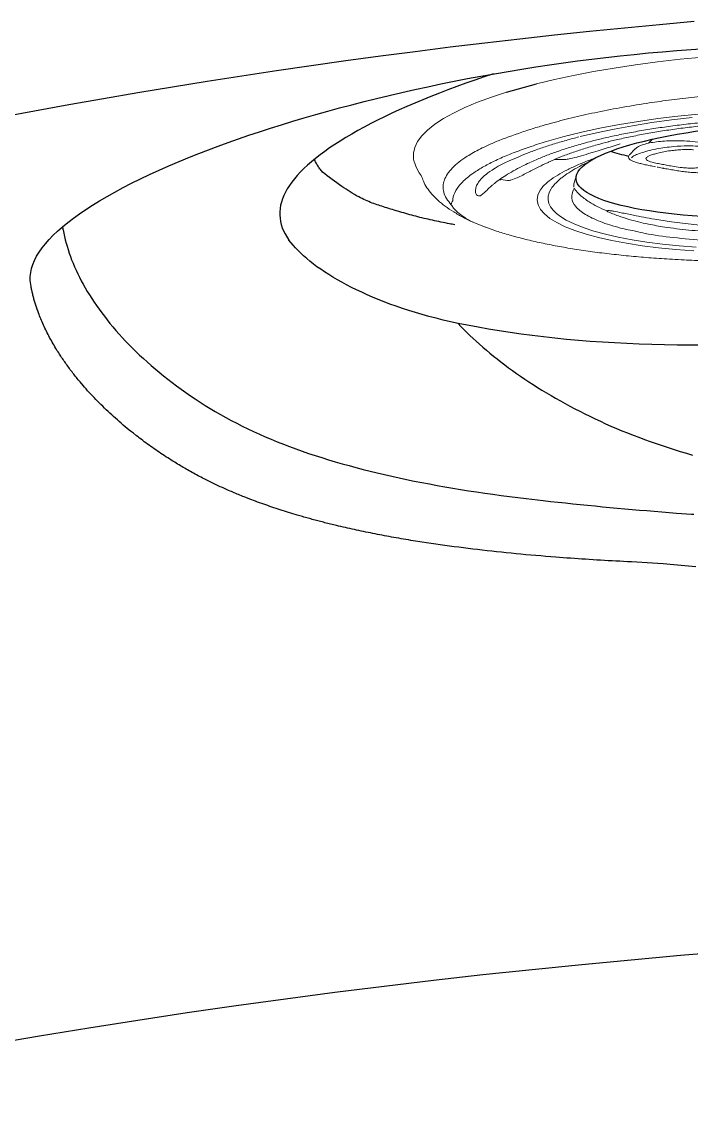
# Model space of a CAD drawing. Extents: x 938 to 1038, y 781 to 934.
# Drawn here: x 979.24 to 983.69, y 873.41 to 880.58 of the extents above; entities that cross this region are included whole.
import ezdxf

# ---------------------------------------------------------------- set-up
doc = ezdxf.new("R2010")
doc.units = 0
doc.header["$MEASUREMENT"] = 0
doc.linetypes.add('SLD-Solid', pattern=[0])
doc.layers.add('1', color=4, linetype='Continuous')
doc.layers.add('DIM', color=3, linetype='Continuous')

# ---------------------------------------------------------------- blocks, each defined once
blk = doc.blocks.new('*E21')
at = {"layer": '1', "color": 3, "linetype": 'SLD-Solid', "lineweight": 15}
blk.add_arc((0.7003, -2.0613), 0.0047, 145.57637, 153.95773, dxfattribs=at)
blk = doc.blocks.new('jet-hss-rot')
at = {"layer": '1', "color": 3, "linetype": 'SLD-Solid', "lineweight": 15}
for p, q in [((0.0243, -0.5499), (0.0403, -0.7032)), ((0.6694, -0.731), (0.6536, -0.5939)), ((0.7088, -0.7739), (0.6906, -0.6372)), ((2.1278, -0.6406), (2.1063, -0.7541)), ((0.0403, -0.7032), (0.0603, -0.8537)), ((2.1455, -0.7754), (2.1677, -0.656)), ((0.6891, -0.865), (0.6694, -0.731)), ((0.731, -0.9069), (0.7088, -0.7739)), ((2.1063, -0.7541), (2.0812, -0.8631)), ((2.1196, -0.8901), (2.1455, -0.7754)), ((0.0603, -0.8537), (0.084, -1.0007)), ((0.7126, -0.9953), (0.6891, -0.865)), ((0.7572, -1.0354), (0.731, -0.9069)), ((0.914, -0.9066), (0.9566, -0.9328)), ((2.0812, -0.8631), (2.0528, -0.9668)), ((2.0902, -0.9994), (2.1196, -0.8901)), ((0.084, -1.0007), (0.1115, -1.1438)), ((0.7397, -1.1211), (0.7126, -0.9953)), ((2.0528, -0.9668), (2.0212, -1.0647)), ((2.0573, -1.1026), (2.0902, -0.9994)), ((0.7872, -1.1587), (0.7572, -1.0354)), ((1.0146, -1.0228), (1.0786, -1.0621)), ((2.0212, -1.0647), (1.9865, -1.1562)), ((0.1115, -1.1438), (0.1426, -1.2822)), ((0.7703, -1.2419), (0.7397, -1.1211)), ((0.9521, -1.1219), (0.9728, -1.1625)), ((2.0213, -1.199), (2.0573, -1.1026)), ((0.8209, -1.2761), (0.7872, -1.1587)), ((0.9255, -1.1982), (0.9249, -1.1968)), ((1.9865, -1.1562), (1.9491, -1.2406)), ((1.9823, -1.2882), (2.0213, -1.199)), ((0.1426, -1.2822), (0.1772, -1.4155)), ((0.8043, -1.3571), (0.7703, -1.2419)), ((0.858, -1.3869), (0.8209, -1.2761)), ((1.6986, -1.2221), (1.6901, -1.2254)), ((1.9491, -1.2406), (1.9091, -1.3175)), ((1.9406, -1.3694), (1.9823, -1.2882)), ((0.8414, -1.4662), (0.8043, -1.3571)), ((1.9091, -1.3175), (1.8668, -1.3863)), ((0.1772, -1.4155), (0.2151, -1.5431)), ((1.8668, -1.3863), (1.8224, -1.4467)), ((1.8964, -1.4423), (1.9406, -1.3694)), ((1.1057, -1.4973), (1.1028, -1.5598)), ((1.7762, -1.4983), (1.7355, -1.5353)), ((1.8224, -1.4467), (1.7762, -1.4983)), ((1.8018, -1.5611), (1.8501, -1.5063)), ((1.8501, -1.5063), (1.8964, -1.4423)), ((0.2151, -1.5431), (0.2562, -1.6646)), ((1.7519, -1.6063), (1.8018, -1.5611)), ((1.6487, -1.6668), (1.7008, -1.6416)), ((1.7008, -1.6416), (1.7519, -1.6063)), ((1.4371, -1.6647), (1.4898, -1.6807)), ((1.4898, -1.6807), (1.5429, -1.6864)), ((1.5429, -1.6864), (1.596, -1.6818)), ((1.596, -1.6818), (1.6487, -1.6668)), ((0.337, -1.8647), (0.3861, -1.9664)), ((1.3161, -1.8802), (1.3006, -1.9228)), ((1.3006, -1.9228), (1.3045, -1.9259)), ((0.3861, -1.9664), (0.4377, -2.0602)), ((0.4377, -2.0602), (0.4916, -2.1457)), ((1.825, -2.033), (1.8257, -2.0328)), ((0.4916, -2.1457), (0.5476, -2.2226)), ((0.5476, -2.2226), (0.6054, -2.2905)), ((0.6054, -2.2905), (0.6648, -2.3493)), ((0.6648, -2.3493), (0.7256, -2.3987)), ((0.7256, -2.3987), (0.7876, -2.4384)), ((0.7876, -2.4384), (0.8505, -2.4683)), ((0.8505, -2.4683), (0.9139, -2.4883)), ((0.9139, -2.4883), (0.9778, -2.4984)), ((0.9778, -2.4984), (1.0418, -2.4984)), ((1.0418, -2.4984), (1.0724, -2.4948)), ((1.0724, -2.4948), (1.1009, -2.4905)), ((1.1008, -2.4892), (1.1341, -2.484)), ((1.1341, -2.484), (1.1975, -2.464)), ((1.1975, -2.464), (1.2255, -2.452))]:
    blk.add_line(p, q, dxfattribs=at)
at = {"layer": '1', "color": 3}
for centre, start_param, end_param in [((1.309, 0.0167), 3.146563, 9.429748), ((0.7483, 0.0401), 3.686333, 3.830118)]:
    blk.add_ellipse(centre, major_axis=(-0.0138, 1.4397), ratio=0.364496, start_param=start_param, end_param=end_param, dxfattribs=at)
at = {"layer": '1', "color": 3, "linetype": 'SLD-Solid', "lineweight": 15}
for centre, major_axis, ratio, start_param, end_param in [((1.1075, -1.5137), (0, 0.0167), 0.7, 0.155275, 0.272948), ((1.535, -1.0554), (0, 0.5588), 0.7, 2.864732, 3.67969), ((1.307, -1.9272), (0, 0.0111), 0.7, 1.115946, 1.80729), ((1.308, -1.9279), (0, 0.0118), 0.7, 1.126374, 1.762963), ((1.3085, -1.907), (0, 0.0195), 0.7, 2.477545, 2.524721), ((1.3117, -1.9309), (0, 0.0114), 0.7, 1.120631, 1.843929), ((1.3231, -1.8676), (0.00921, 0.00921), 1, 3.376627, 3.425003)]:
    blk.add_ellipse(centre, major_axis=major_axis, ratio=ratio, start_param=start_param, end_param=end_param, dxfattribs=at)
for points, knots in [([(2.2614, -0.7442), (2.2624, -0.7374), (2.2703, -0.6854), (2.2817, -0.5855), (2.2954, -0.4448), (2.3054, -0.3019), (2.3119, -0.1578), (2.3148, -0.0132), (2.3141, 0.1313), (2.3098, 0.2748), (2.3019, 0.4167), (2.2904, 0.5563), (2.2755, 0.6929), (2.2571, 0.8265), (2.2353, 0.9571), (2.2102, 1.0848), (2.1816, 1.2092), (2.1497, 1.3298), (2.1146, 1.4456), (2.0809, 1.545), (2.0577, 1.603), (2.0483, 1.6264)], [0, 0, 0, 0, 0.008425, 0.064388, 0.120568, 0.17691, 0.233345, 0.289786, 0.346148, 0.402364, 0.458374, 0.514135, 0.569591, 0.624664, 0.679957, 0.735663, 0.791743, 0.848146, 0.904805, 0.961644, 1, 1, 1, 1]), ([(0.7233, -1.6362), (0.7158, -1.6184), (0.6892, -1.5552), (0.6464, -1.4394), (0.5972, -1.2834), (0.553, -1.1162), (0.5168, -0.9504), (0.488, -0.7903), (0.4654, -0.6368), (0.4471, -0.479), (0.4324, -0.3082), (0.4226, -0.1257), (0.4187, 0.0694), (0.4216, 0.266), (0.4308, 0.4467), (0.4438, 0.6094), (0.455, 0.7052), (0.4605, 0.7532)], [0, 0, 0, 0, 0.029367, 0.103767, 0.178168, 0.254729, 0.331291, 0.393306, 0.455321, 0.518568, 0.581815, 0.656275, 0.730735, 0.807359, 0.883982, 0.94187, 1, 1, 1, 1]), ([(0.9071, -1.2951), (0.9024, -1.2821), (0.8868, -1.2383), (0.862, -1.1596), (0.8339, -1.0574), (0.8087, -0.9503), (0.7865, -0.839), (0.7675, -0.7239), (0.7518, -0.6057), (0.7394, -0.4849), (0.7304, -0.3622), (0.7249, -0.2382), (0.7229, -0.1135), (0.7244, 0.0113), (0.7294, 0.1354), (0.7378, 0.2584), (0.7498, 0.3794), (0.7636, 0.488), (0.7744, 0.5549), (0.7789, 0.5834)], [0, 0, 0, 0, 0.026275, 0.087966, 0.149698, 0.211464, 0.273267, 0.335105, 0.396973, 0.458867, 0.520782, 0.582712, 0.644652, 0.706595, 0.768535, 0.830464, 0.892377, 0.954267, 1, 1, 1, 1]), ([(0.9251, -1.197), (0.9206, -1.1843), (0.9057, -1.142), (0.8821, -1.066), (0.8555, -0.9672), (0.8319, -0.8637), (0.8113, -0.7559), (0.7939, -0.6446), (0.7798, -0.5303), (0.769, -0.4137), (0.7617, -0.2953), (0.7578, -0.1759), (0.7575, -0.0561), (0.7607, 0.0634), (0.7673, 0.182), (0.7774, 0.2991), (0.7907, 0.4119), (0.8023, 0.4905), (0.8092, 0.531), (0.8101, 0.5367)], [0, 0, 0, 0, 0.027554, 0.091746, 0.155986, 0.220267, 0.284591, 0.348954, 0.413352, 0.477778, 0.542227, 0.606691, 0.671163, 0.735636, 0.8001, 0.864548, 0.928972, 0.98997, 1, 1, 1, 1]), ([(1.015, -1.0218), (1.0101, -1.0189), (0.9977, -1.0114), (0.9808, -0.9892), (0.9643, -0.9569), (0.9514, -0.9164), (0.9424, -0.868), (0.938, -0.8119), (0.9391, -0.7482), (0.9468, -0.6777), (0.9623, -0.6032), (0.9854, -0.5305), (1.0143, -0.4671), (1.046, -0.4186), (1.0776, -0.386), (1.1077, -0.368), (1.1354, -0.3632), (1.1557, -0.3663), (1.1658, -0.3738), (1.1685, -0.3757)], [0, 0, 0, 0, 0.039329, 0.101944, 0.164283, 0.226957, 0.289183, 0.351824, 0.414214, 0.476974, 0.5397, 0.602315, 0.664819, 0.727383, 0.789866, 0.852549, 0.914921, 0.977502, 1, 1, 1, 1]), ([(1.2432, -0.834), (1.2456, -0.8275), (1.2526, -0.8079), (1.264, -0.7751), (1.2766, -0.736), (1.288, -0.696), (1.2974, -0.6548), (1.304, -0.6129), (1.3064, -0.5709), (1.3034, -0.5306), (1.2947, -0.4939), (1.2804, -0.462), (1.2612, -0.4365), (1.2448, -0.4205), (1.2339, -0.4151), (1.232, -0.4142)], [0, 0, 0, 0, 0.032216, 0.096018, 0.163425, 0.236736, 0.317475, 0.40627, 0.501211, 0.599731, 0.697393, 0.791989, 0.885324, 0.980053, 1, 1, 1, 1]), ([(1.2812, -0.4949), (1.2771, -0.4877), (1.2656, -0.4713), (1.2421, -0.4509), (1.2094, -0.4366), (1.1745, -0.4329), (1.1395, -0.4388), (1.1019, -0.4549), (1.0629, -0.4872), (1.0291, -0.5412), (1.0085, -0.6045), (0.9988, -0.6824), (1.0018, -0.7584), (1.0119, -0.8266), (1.0254, -0.8865), (1.043, -0.9427), (1.0633, -0.9904), (1.0834, -1.0246), (1.1001, -1.0426), (1.11, -1.0482), (1.1135, -1.0495)], [0.2438686, 0.2438686, 0.2438686, 0.2438686, 0.2676578, 0.3030178, 0.3378955, 0.3727477, 0.399263, 0.4257381, 0.463352, 0.4920663, 0.5207488, 0.5497789, 0.5902646, 0.6193804, 0.6485322, 0.6867392, 0.7249654, 0.760788, 0.7966091, 0.8163391, 0.8163391, 0.8163391, 0.8163391]), ([(1.8367, -0.7987), (1.8503, -0.7499), (1.8776, -0.6516), (1.8965, -0.5437), (1.9061, -0.4893)], [0, 0, 0, 0, 0.496249, 1, 1, 1, 1]), ([(1.1134, -0.9482), (1.1145, -0.9492), (1.1206, -0.9545), (1.1317, -0.9544), (1.1485, -0.9461), (1.1656, -0.9214), (1.1827, -0.8839), (1.1973, -0.8466), (1.212, -0.8079), (1.228, -0.7623), (1.2404, -0.7181), (1.2479, -0.6777), (1.251, -0.64), (1.2483, -0.6027), (1.2378, -0.5698), (1.2214, -0.544), (1.2064, -0.5331), (1.1989, -0.5276)], [0, 0, 0, 0, 0.0171308, 0.0897476, 0.1643024, 0.2642054, 0.3279872, 0.3747744, 0.4207661, 0.4747034, 0.5526089, 0.6124938, 0.6739723, 0.7589569, 0.8467113, 0.9229856, 1, 1, 1, 1]), ([(1.9668, -0.5178), (1.9569, -0.5745), (1.9369, -0.6888), (1.9081, -0.7928), (1.8935, -0.8452)], [0, 0, 0, 0, 0.496228, 1, 1, 1, 1]), ([(1.1133, -0.9488), (1.1109, -0.9471), (1.1056, -0.9433), (1.0947, -0.9284), (1.0824, -0.9048), (1.07, -0.8737), (1.0585, -0.8354), (1.0493, -0.7933), (1.0434, -0.7507), (1.041, -0.7109), (1.0419, -0.6739), (1.0449, -0.6493), (1.0472, -0.6374), (1.0474, -0.6362)], [0, 0, 0, 0, 0.095511, 0.21181, 0.326385, 0.441838, 0.560048, 0.675687, 0.770162, 0.855356, 0.928965, 0.992598, 1, 1, 1, 1]), ([(1.9295, -1.0368), (1.9382, -1.017), (1.9704, -0.944), (2.015, -0.7912), (2.0427, -0.6499), (2.0566, -0.5793)], [0, 0, 0, 0, 0.157416, 0.578708, 1, 1, 1, 1]), ([(1.8253, -2.0335), (1.8407, -2.0109), (1.874, -1.9621), (1.922, -1.8785), (1.9699, -1.7849), (2.015, -1.6846), (2.0576, -1.5778), (2.0974, -1.4647), (2.1343, -1.3458), (2.1681, -1.2214), (2.1988, -1.0923), (2.2259, -0.9587), (2.2465, -0.8422), (2.2566, -0.7694), (2.2602, -0.7434)], [0, 0, 0, 0, 0.074591, 0.161112, 0.246996, 0.333324, 0.42023, 0.507675, 0.595605, 0.683955, 0.772643, 0.861576, 0.950652, 1, 1, 1, 1]), ([(1.2256, -0.8808), (1.2265, -0.8787), (1.2317, -0.8651), (1.2377, -0.849), (1.2426, -0.8355), (1.2432, -0.834)], [0, 0, 0, 0, 0.1459023, 0.9048904, 1, 1, 1, 1]), ([(1.6899, -1.2251), (1.6899, -1.2251), (1.6887, -1.223), (1.6879, -1.2162), (1.6908, -1.2008), (1.7002, -1.1727), (1.7202, -1.1228), (1.7555, -1.0364), (1.7973, -0.9255), (1.8251, -0.8361), (1.8367, -0.7987)], [0, 0, 0, 0, 0.0002, 0.025236, 0.067323, 0.141073, 0.266748, 0.470502, 0.778091, 1, 1, 1, 1]), ([(1.8935, -0.8452), (1.8806, -0.8816), (1.8502, -0.9678), (1.8014, -1.0687), (1.7569, -1.1426), (1.7284, -1.1826), (1.7121, -1.204), (1.703, -1.2152), (1.6995, -1.2201), (1.6983, -1.2218)], [0, 0, 0, 0, 0.230758, 0.545346, 0.74943, 0.872578, 0.942678, 0.980397, 1, 1, 1, 1]), ([(1.0784, -1.061), (1.0818, -1.0633), (1.0906, -1.0691), (1.1069, -1.0709), (1.1254, -1.0653), (1.1428, -1.051), (1.1584, -1.0307), (1.1731, -1.0049), (1.187, -0.976), (1.2003, -0.9449), (1.2117, -0.9169), (1.2187, -0.8986), (1.2212, -0.8921)], [0, 0, 0, 0, 0.070314, 0.184002, 0.304244, 0.422776, 0.548707, 0.666567, 0.770658, 0.864381, 0.952174, 1, 1, 1, 1]), ([(1.4397, -1.4418), (1.4713, -1.4493), (1.5346, -1.4643), (1.6298, -1.4376), (1.7221, -1.3759), (1.8086, -1.2757), (1.879, -1.1624), (1.9154, -1.0718), (1.9295, -1.0368)], [0, 0, 0, 0, 0.177735, 0.35547, 0.533205, 0.71094, 0.888675, 1, 1, 1, 1]), ([(1.1267, -1.5978), (1.1238, -1.5939), (1.106, -1.5703), (1.0745, -1.5195), (1.0329, -1.4459), (0.9931, -1.3643), (0.9572, -1.2822), (0.9354, -1.2241), (0.9257, -1.198)], [0, 0, 0, 0, 0.039608, 0.239952, 0.439301, 0.636256, 0.836536, 1, 1, 1, 1]), ([(0.9728, -1.1625), (0.9889, -1.1984), (1.025, -1.2784), (1.068, -1.3739), (1.0951, -1.4453), (1.105, -1.4787), (1.1055, -1.4935), (1.1057, -1.4973)], [0, 0, 0, 0, 0.322327, 0.718503, 0.892265, 0.972127, 1, 1, 1, 1]), ([(1.5851, -1.3415), (1.6031, -1.325), (1.6394, -1.2917), (1.6733, -1.2474), (1.6903, -1.2252)], [0, 0, 0, 0, 0.4978509, 1, 1, 1, 1]), ([(1.1262, -1.7257), (1.1162, -1.7119), (1.0908, -1.6769), (1.0515, -1.6122), (1.0087, -1.5331), (0.9678, -1.4466), (0.9341, -1.3675), (0.9147, -1.315), (0.9076, -1.2959)], [0, 0, 0, 0, 0.125672, 0.317663, 0.508626, 0.698715, 0.890112, 1, 1, 1, 1]), ([(1.1022, -1.2933), (1.1096, -1.307), (1.1329, -1.349), (1.1732, -1.4137), (1.2234, -1.4841), (1.2777, -1.5483), (1.3358, -1.6041), (1.3821, -1.6368), (1.4129, -1.6537), (1.4257, -1.6597), (1.4334, -1.6632), (1.4359, -1.6642), (1.4359, -1.6642)], [0.1589519, 0.1589519, 0.1589519, 0.1589519, 0.2189082, 0.346758, 0.4751575, 0.6035615, 0.754596, 0.905669, 0.9433962, 0.9811215, 0.9999977, 1, 1, 1, 1]), ([(1.4248, -1.5916), (1.4248, -1.5916), (1.416, -1.5878), (1.3984, -1.5797), (1.3632, -1.5602), (1.3278, -1.5361), (1.2837, -1.5002), (1.2398, -1.4585), (1.1895, -1.4014), (1.1572, -1.359), (1.1422, -1.3376)], [0, 0, 0, 0, 0.0000306, 0.0744962, 0.1489695, 0.2980039, 0.3724874, 0.5215575, 0.6706687, 0.804032, 0.804032, 0.804032, 0.804032]), ([(1.4305, -1.4399), (1.4305, -1.4399), (1.4293, -1.4394), (1.4291, -1.4374), (1.4418, -1.4324), (1.4675, -1.4212), (1.5168, -1.3958), (1.5578, -1.3632), (1.5851, -1.3415)], [0, 0, 0, 0, 0.000257, 0.036334, 0.144253, 0.358235, 0.572789, 1, 1, 1, 1]), ([(1.1001, -1.8637), (1.0708, -1.8203), (1.0268, -1.7552), (0.9719, -1.6521), (0.9321, -1.5697), (0.9004, -1.4963), (0.8768, -1.4373), (0.8658, -1.4081), (0.8608, -1.3946)], [0, 0, 0, 0, 0.337008, 0.50583, 0.674678, 0.843513, 0.927915, 1, 1, 1, 1]), ([(1.3662, -1.4372), (1.3511, -1.4342), (1.332, -1.4304), (1.3127, -1.4241), (1.3086, -1.4226)], [0, 0, 0, 0, 0.3572691, 0.4544643, 0.4544643, 0.4544643, 0.4544643]), ([(0.8418, -1.4672), (0.8418, -1.4672), (0.8417, -1.4668), (0.8416, -1.4665), (0.8414, -1.4662)], [0, 0, 0, 0, 0.109067, 1, 1, 1, 1]), ([(0.8421, -1.4679), (0.8421, -1.4679), (0.842, -1.4676), (0.8419, -1.4674), (0.8418, -1.4672)], [0, 0, 0, 0, 0.154805, 1, 1, 1, 1]), ([(1.5199, -2.2478), (1.5134, -2.2474), (1.4761, -2.2453), (1.4077, -2.2289), (1.3153, -2.1828), (1.2323, -2.1188), (1.1592, -2.0439), (1.0955, -1.9646), (1.0341, -1.8732), (0.9752, -1.7708), (0.9193, -1.6574), (0.8752, -1.5553), (0.8504, -1.4897), (0.8421, -1.4679)], [0, 0, 0, 0, 0.026712, 0.151413, 0.276447, 0.401159, 0.493498, 0.585836, 0.678075, 0.770318, 0.862284, 0.954116, 1, 1, 1, 1]), ([(1.3665, -1.4372), (1.3733, -1.4383), (1.3895, -1.4407), (1.4055, -1.4407), (1.4148, -1.4408)], [0, 0, 0, 0, 0.42371, 1, 1, 1, 1]), ([(1.563, -2.2589), (1.5393, -2.27), (1.4915, -2.2922), (1.4215, -2.3075), (1.353, -2.3106), (1.2862, -2.301), (1.2202, -2.2789), (1.1555, -2.2448), (1.0928, -2.1995), (1.0258, -2.1376), (0.9545, -2.0548), (0.8716, -1.9346), (0.8008, -1.8064), (0.7499, -1.6976), (0.7294, -1.6502), (0.7233, -1.6362)], [0, 0, 0, 0, 0.075379, 0.151309, 0.223329, 0.29535, 0.369104, 0.442862, 0.514729, 0.586967, 0.682119, 0.778071, 0.907999, 0.972873, 1, 1, 1, 1]), ([(1.1774, -1.668), (1.1773, -1.6679), (1.1621, -1.6491), (1.1458, -1.6262), (1.1294, -1.6024), (1.1286, -1.6013)], [0, 0, 0, 0, 0.006401, 0.954168, 1, 1, 1, 1]), ([(1.3157, -1.8797), (1.3159, -1.8789), (1.3162, -1.878), (1.3166, -1.8761), (1.3168, -1.8732), (1.316, -1.8657), (1.3079, -1.843), (1.2798, -1.8015), (1.2348, -1.7409), (1.196, -1.6916), (1.1774, -1.6679)], [0, 0, 0, 0, 0.006241, 0.007227, 0.014587, 0.028589, 0.070449, 0.262258, 0.646421, 1, 1, 1, 1]), ([(1.3434, -1.9664), (1.3302, -1.956), (1.3025, -1.934), (1.2586, -1.891), (1.212, -1.8393), (1.1685, -1.7856), (1.1401, -1.7459), (1.1279, -1.7288)], [0, 0, 0, 0, 0.193412, 0.408503, 0.621237, 0.836748, 1, 1, 1, 1]), ([(1.4317, -2.0944), (1.416, -2.0939), (1.3846, -2.0928), (1.3363, -2.0794), (1.2877, -2.0562), (1.235, -2.0195), (1.1908, -1.978), (1.1443, -1.9256), (1.1185, -1.8894), (1.1003, -1.8639)], [0, 0, 0, 0, 0.144102, 0.288177, 0.431944, 0.575712, 0.757525, 0.828809, 1, 1, 1, 1]), ([(1.391, -2.0021), (1.3905, -2.0017), (1.3888, -2.0005), (1.3861, -1.9985), (1.3817, -1.9953), (1.3739, -1.9897), (1.3609, -1.98), (1.3498, -1.9716), (1.3433, -1.9666)], [0, 0, 0, 0, 0.035919, 0.106555, 0.177195, 0.318487, 0.601091, 1, 1, 1, 1]), ([(1.473, -2.0602), (1.4629, -2.0528), (1.4363, -2.0332), (1.4084, -2.014), (1.391, -2.0021)], [0, 0, 0, 0, 0.379141, 1, 1, 1, 1]), ([(1.4733, -2.0596), (1.4736, -2.0603), (1.4742, -2.0619), (1.475, -2.0645), (1.4754, -2.0676), (1.4754, -2.0714), (1.4737, -2.0779), (1.4666, -2.0859), (1.4541, -2.0923), (1.4412, -2.094), (1.4336, -2.0943), (1.4317, -2.0944)], [0, 0, 0, 0, 0.01602, 0.035445, 0.054871, 0.08078, 0.12717, 0.274887, 0.583806, 0.893992, 1, 1, 1, 1]), ([(1.8236, -2.0358), (1.8085, -2.0586), (1.7776, -2.1053), (1.7385, -2.1499), (1.7143, -2.169), (1.7095, -2.1727)], [0, 0, 0, 0, 0.434001, 0.888952, 1, 1, 1, 1]), ([(1.2323, -2.4502), (1.2521, -2.4469), (1.2966, -2.4395), (1.3648, -2.4178), (1.4369, -2.387), (1.5075, -2.3478), (1.5765, -2.3006), (1.6437, -2.2452), (1.7085, -2.1829), (1.7492, -2.1357), (1.7694, -2.1122)], [0, 0, 0, 0, 0.1000144, 0.225756, 0.3519621, 0.4790519, 0.6074395, 0.7375219, 0.8696622, 1, 1, 1, 1]), ([(1.7095, -2.1727), (1.6946, -2.1854), (1.6602, -2.2149), (1.6105, -2.242), (1.5759, -2.2543), (1.563, -2.2589)], [0, 0, 0, 0, 0.32393, 0.749492, 1, 1, 1, 1]), ([(1.563, -2.2589), (1.554, -2.2583), (1.5403, -2.2574), (1.5251, -2.2502), (1.5199, -2.2478)], [0, 0, 0, 0, 0.664107, 1, 1, 1, 1])]:
    blk.add_open_spline(points, degree=3, knots=knots, dxfattribs=at)
at = {"layer": 'DIM'}
blk.add_line((0.337, -1.8647), (0.2562, -1.6646), dxfattribs=at)
at = {"xscale": 0.7000000000000028, "zscale": 0.7}
blk.add_blockref('*E21', (0.9858, -0.001), dxfattribs=at)
blk = doc.blocks.new('VISTA')
at = {"layer": '1', "color": 3, "linetype": 'Continuous'}
for points in [[(45.8341, 81.0203), (45.6015, 80.9992), (45.3691, 80.9771), (45.1369, 80.9538), (44.9047, 80.9293), (44.6728, 80.9037), (44.4409, 80.8769), (44.2093, 80.849), (43.9778, 80.8199), (43.7465, 80.7897), (43.5153, 80.7583), (43.2844, 80.7258), (43.0536, 80.6921), (42.8231, 80.6573), (42.5927, 80.6213), (42.3625, 80.5842), (42.1326, 80.546), (41.9029, 80.5065), (41.6734, 80.466), (41.4441, 80.4243), (41.2151, 80.3814)], [(42.4764, 80.1184), (42.5385, 80.1431), (42.6022, 80.1676), (42.6673, 80.192), (42.7339, 80.2163), (42.802, 80.2403), (42.8714, 80.2642), (42.9423, 80.2878), (43.0145, 80.3112), (43.088, 80.3344), (43.1629, 80.3573), (43.239, 80.3799), (43.3164, 80.4023), (43.395, 80.4243), (43.4746, 80.4461), (43.5554, 80.4674), (43.6372, 80.4884), (43.72, 80.509), (43.8038, 80.5292), (43.8885, 80.5489), (43.9741, 80.5682), (44.0607, 80.5871), (44.1481, 80.6054), (44.2363, 80.6233), (44.3252, 80.6406), (44.4148, 80.6574), (44.5051, 80.6736), (44.5959, 80.6892), (44.6873, 80.7043), (44.7793, 80.7188), (44.8717, 80.7326), (44.9647, 80.7458), (45.058, 80.7585), (45.1518, 80.7704), (45.2457, 80.7817), (45.3399, 80.7923), (45.4342, 80.8023), (45.5286, 80.8115), (45.623, 80.8201), (45.7175, 80.828), (45.8121, 80.8352), (45.9066, 80.8418)], [(44.4977, 80.6723), (44.4351, 80.6517), (44.3735, 80.6309), (44.313, 80.6097), (44.2536, 80.5883), (44.1952, 80.5667), (44.138, 80.5448), (44.082, 80.5228), (44.0273, 80.5005), (43.9739, 80.4782), (43.9218, 80.4556), (43.8711, 80.433), (43.8217, 80.4103), (43.7738, 80.3874), (43.7272, 80.3645), (43.6821, 80.3415), (43.6384, 80.3184), (43.5962, 80.2953), (43.5555, 80.2722), (43.5163, 80.249), (43.4786, 80.2259), (43.4425, 80.2027), (43.4081, 80.1796), (43.3753, 80.1566), (43.3442, 80.1336), (43.3148, 80.1107), (43.2871, 80.0879), (43.261, 80.0652), (43.2367, 80.0425), (43.214, 80.0199), (43.1931, 79.9974), (43.1738, 79.975), (43.1563, 79.9526), (43.1405, 79.9303), (43.1264, 79.9081), (43.1141, 79.886), (43.1034, 79.864), (43.0946, 79.842), (43.0874, 79.8202), (43.082, 79.7984), (43.0784, 79.7767), (43.0765, 79.7551), (43.0763, 79.7337), (43.0779, 79.7123), (43.0812, 79.6911), (43.0863, 79.6701), (43.093, 79.6492), (43.1016, 79.6285), (43.1118, 79.6079), (43.1374, 79.5674)], [(41.4199, 79.2715), (41.417, 79.2977), (41.417, 79.3242), (41.4198, 79.3509), (41.4255, 79.3778), (41.4339, 79.4048), (41.4451, 79.4321), (41.459, 79.4595), (41.4756, 79.4872), (41.4949, 79.5149), (41.5168, 79.5428), (41.5414, 79.5709), (41.5686, 79.5991), (41.5984, 79.6274), (41.6308, 79.6559), (41.6657, 79.6844), (41.7031, 79.7131), (41.7431, 79.7419), (41.7855, 79.7707), (41.8303, 79.7996), (41.8776, 79.8286), (41.9273, 79.8577), (41.9794, 79.8868), (42.0338, 79.9159), (42.0906, 79.9451), (42.1495, 79.9742), (42.2107, 80.0033), (42.274, 80.0322), (42.3394, 80.0611), (42.4764, 80.1184)], [(43.3602, 80.0197), (43.3555, 80.0252), (43.3509, 80.0308), (43.3465, 80.0363), (43.3423, 80.0419), (43.3383, 80.0475), (43.3344, 80.0531), (43.3307, 80.0587), (43.3272, 80.0644), (43.3238, 80.0701), (43.3206, 80.0758), (43.3176, 80.0815), (43.3147, 80.0872), (43.312, 80.093), (43.3072, 80.1046)], [(45.8889, 78.8674), (45.8037, 78.8675), (45.7189, 78.8683), (45.6346, 78.8698), (45.5508, 78.872), (45.4677, 78.8749), (45.3852, 78.8786), (45.3034, 78.8829), (45.2224, 78.8879), (45.1422, 78.8936), (45.0629, 78.8999), (44.9845, 78.907), (44.9071, 78.9147), (44.8307, 78.9231), (44.7553, 78.9322), (44.6811, 78.9419), (44.6081, 78.9522), (44.5363, 78.9632), (44.4657, 78.9748), (44.3965, 78.987), (44.2621, 79.0132)], [(41.6361, 79.6343), (41.6359, 79.6355), (41.6357, 79.6367), (41.6356, 79.6379), (41.6354, 79.6391), (41.6352, 79.6403), (41.6351, 79.6415), (41.6349, 79.6427), (41.6348, 79.6439), (41.6346, 79.645), (41.6345, 79.6462), (41.6344, 79.6474), (41.6342, 79.6486), (41.6341, 79.6498), (41.634, 79.651), (41.6339, 79.6522), (41.6338, 79.6534), (41.6337, 79.6546), (41.6336, 79.6558), (41.6335, 79.6582)], [(41.6361, 79.6343), (41.6401, 79.6129), (41.6445, 79.5914), (41.6496, 79.5696), (41.6552, 79.5477), (41.6614, 79.5256), (41.6681, 79.5034), (41.6755, 79.4809), (41.6834, 79.4584), (41.6919, 79.4357), (41.701, 79.4129), (41.7108, 79.3899), (41.7211, 79.3668), (41.7321, 79.3436), (41.7437, 79.3202), (41.7559, 79.2968), (41.7687, 79.2732), (41.7821, 79.2496), (41.7961, 79.226), (41.8106, 79.2023), (41.8257, 79.1786), (41.8414, 79.1548), (41.8576, 79.1311), (41.8743, 79.1074), (41.8916, 79.0837), (41.9095, 79.0601), (41.9279, 79.0365), (41.9469, 79.0129), (41.9665, 78.9894), (41.9866, 78.9659), (42.0074, 78.9424), (42.0287, 78.9191), (42.0506, 78.8957), (42.0731, 78.8724), (42.0962, 78.8491), (42.1199, 78.8259), (42.1442, 78.8027), (42.169, 78.7796), (42.1945, 78.7565), (42.2206, 78.7335), (42.2473, 78.7106), (42.2745, 78.6877), (42.3024, 78.665), (42.3308, 78.6424), (42.3598, 78.6199), (42.3894, 78.5976), (42.4196, 78.5755), (42.4504, 78.5535), (42.4817, 78.5318), (42.5137, 78.5103), (42.5462, 78.489), (42.5793, 78.468), (42.613, 78.4473), (42.6472, 78.4269), (42.682, 78.4069), (42.7174, 78.3871), (42.7532, 78.3677), (42.7896, 78.3486), (42.8265, 78.33), (42.8639, 78.3117), (42.9019, 78.2937), (42.9404, 78.2762), (42.9795, 78.259), (43.0192, 78.2422), (43.0594, 78.2258), (43.1001, 78.2097), (43.1414, 78.1939), (43.1833, 78.1786), (43.2256, 78.1635), (43.2685, 78.1488), (43.312, 78.1344), (43.3559, 78.1203), (43.4004, 78.1065), (43.4454, 78.093), (43.4909, 78.0799), (43.5369, 78.067), (43.5834, 78.0544), (43.6303, 78.0422), (43.6776, 78.0302), (43.7253, 78.0186), (43.7735, 78.0072), (43.822, 77.9961), (43.8709, 77.9854), (43.9203, 77.9749), (43.9701, 77.9647), (44.0205, 77.9548), (44.0713, 77.9451), (44.1227, 77.9356), (44.1744, 77.9264), (44.2266, 77.9175), (44.2792, 77.9088), (44.3322, 77.9003), (44.3857, 77.8921), (44.4396, 77.8841), (44.4939, 77.8764), (44.5486, 77.8688), (44.6038, 77.8615), (44.6594, 77.8544), (44.7154, 77.8476), (44.8285, 77.8346)], [(44.2621, 79.0132), (44.2123, 79.024), (44.1635, 79.0353), (44.1158, 79.0471), (44.069, 79.0593), (44.0232, 79.0721), (43.9785, 79.0852), (43.9347, 79.0988), (43.892, 79.1128), (43.8503, 79.1272), (43.8096, 79.1419), (43.7699, 79.1569), (43.7313, 79.1723), (43.6937, 79.1879), (43.6571, 79.2038), (43.6215, 79.2199), (43.587, 79.2362), (43.5535, 79.2528), (43.5211, 79.2695), (43.4897, 79.2864), (43.4594, 79.3034), (43.4301, 79.3206), (43.4019, 79.3378), (43.3748, 79.3552), (43.3488, 79.3727), (43.3238, 79.3903), (43.3, 79.408), (43.2772, 79.4258), (43.2556, 79.4436), (43.2352, 79.4614), (43.2159, 79.4792), (43.1977, 79.497), (43.1808, 79.5147), (43.1651, 79.5324), (43.1374, 79.5674)], [(41.4624, 79.1068), (41.46, 79.1136), (41.4578, 79.1204), (41.4555, 79.1271), (41.4534, 79.1338), (41.4513, 79.1405), (41.4492, 79.1472), (41.4472, 79.1539), (41.4452, 79.1605), (41.4433, 79.1672), (41.4414, 79.1738), (41.4396, 79.1804), (41.4379, 79.187), (41.4362, 79.1936), (41.4345, 79.2002), (41.4329, 79.2068), (41.4314, 79.2133), (41.4299, 79.2198), (41.4285, 79.2264), (41.4271, 79.2328), (41.4257, 79.2393), (41.4245, 79.2458), (41.4232, 79.2522), (41.4221, 79.2587), (41.4199, 79.2715)], [(41.4636, 79.1034), (41.4635, 79.1036), (41.4634, 79.1038), (41.4634, 79.1039), (41.4633, 79.1041), (41.4633, 79.1043), (41.4632, 79.1045), (41.4632, 79.1046), (41.4631, 79.1048), (41.463, 79.105), (41.463, 79.1051), (41.4629, 79.1053), (41.4629, 79.1055), (41.4628, 79.1057), (41.4627, 79.1058), (41.4627, 79.106), (41.4626, 79.1062), (41.4626, 79.1063), (41.4625, 79.1065), (41.4624, 79.1068)], [(41.5874, 78.8463), (41.5811, 78.8568), (41.5749, 78.8672), (41.5688, 78.8776), (41.5628, 78.8881), (41.5569, 78.8985), (41.5512, 78.9089), (41.5456, 78.9193), (41.54, 78.9297), (41.5346, 78.9401), (41.5293, 78.9504), (41.5242, 78.9608), (41.5191, 78.9711), (41.5141, 78.9814), (41.5093, 78.9917), (41.5046, 79.0019), (41.5, 79.0122), (41.4955, 79.0224), (41.4911, 79.0326), (41.4868, 79.0428), (41.4826, 79.053), (41.4786, 79.0631), (41.4747, 79.0732), (41.4709, 79.0833), (41.4636, 79.1034)], [(44.2621, 79.0132), (44.2812, 78.9933), (44.3007, 78.9733), (44.3207, 78.9534), (44.3412, 78.9335), (44.3622, 78.9137), (44.3836, 78.8939), (44.4055, 78.8741), (44.4279, 78.8544), (44.4508, 78.8348), (44.4742, 78.8152), (44.498, 78.7957), (44.5223, 78.7763), (44.5471, 78.757), (44.5724, 78.7378), (44.5981, 78.7186), (44.6243, 78.6996), (44.6509, 78.6807), (44.6781, 78.6618), (44.7056, 78.6431), (44.7337, 78.6245), (44.7622, 78.6061), (44.7912, 78.5877), (44.8206, 78.5695), (44.8505, 78.5515), (44.8809, 78.5335), (44.9116, 78.5157), (44.9429, 78.4981), (44.9746, 78.4805), (45.0067, 78.4631), (45.0393, 78.4458), (45.0724, 78.4287), (45.1058, 78.4117), (45.1398, 78.395), (45.1741, 78.3785), (45.2089, 78.3622), (45.2441, 78.3461), (45.2797, 78.3303), (45.3158, 78.3148), (45.3522, 78.2996), (45.3891, 78.2846), (45.4265, 78.2698), (45.4642, 78.2554), (45.5024, 78.2412), (45.5409, 78.2273), (45.5799, 78.2136), (45.6193, 78.2002), (45.6591, 78.1871), (45.6993, 78.1742), (45.7399, 78.1615), (45.7809, 78.1491), (45.8222, 78.1369)], [(41.7478, 78.6237), (41.7417, 78.6311), (41.7355, 78.6386), (41.7295, 78.646), (41.7235, 78.6534), (41.7176, 78.6608), (41.7117, 78.6682), (41.7058, 78.6756), (41.7001, 78.683), (41.6944, 78.6905), (41.6887, 78.6979), (41.6831, 78.7053), (41.6776, 78.7127), (41.6721, 78.7202), (41.6666, 78.7276), (41.6613, 78.735), (41.6559, 78.7424), (41.6507, 78.7499), (41.6455, 78.7573), (41.6403, 78.7647), (41.6352, 78.7722), (41.6302, 78.7796), (41.6252, 78.787), (41.6203, 78.7944), (41.6154, 78.8018), (41.6106, 78.8093), (41.6058, 78.8167), (41.6011, 78.8241), (41.5965, 78.8315), (41.5874, 78.8463)], [(42.1027, 78.282), (42.089, 78.293), (42.0753, 78.304), (42.0618, 78.3151), (42.0484, 78.3262), (42.0351, 78.3373), (42.022, 78.3485), (42.009, 78.3597), (41.9962, 78.3709), (41.9834, 78.3822), (41.9708, 78.3935), (41.9584, 78.4048), (41.9461, 78.4161), (41.9339, 78.4275), (41.9219, 78.4389), (41.91, 78.4503), (41.8982, 78.4617), (41.8865, 78.4732), (41.8751, 78.4847), (41.8637, 78.4962), (41.8525, 78.5077), (41.8414, 78.5192), (41.8304, 78.5308), (41.8196, 78.5424), (41.809, 78.5539), (41.7984, 78.5655), (41.788, 78.5772), (41.7778, 78.5888), (41.7677, 78.6004), (41.7478, 78.6237)], [(42.3778, 78.0892), (42.366, 78.0965), (42.3542, 78.1039), (42.3425, 78.1113), (42.3308, 78.1188), (42.3193, 78.1263), (42.3078, 78.1338), (42.2964, 78.1414), (42.285, 78.1489), (42.2737, 78.1566), (42.2625, 78.1642), (42.2514, 78.1719), (42.2403, 78.1796), (42.2293, 78.1873), (42.2184, 78.1951), (42.2075, 78.2028), (42.1967, 78.2106), (42.186, 78.2185), (42.1753, 78.2263), (42.1647, 78.2342), (42.1542, 78.2421), (42.1438, 78.25), (42.1334, 78.258), (42.1231, 78.266), (42.1027, 78.282)], [(42.5731, 77.9792), (42.5629, 77.9844), (42.5528, 77.9896), (42.5427, 77.9949), (42.5327, 78.0002), (42.5227, 78.0056), (42.5127, 78.011), (42.5028, 78.0164), (42.4929, 78.0218), (42.4831, 78.0273), (42.4733, 78.0328), (42.4636, 78.0383), (42.4539, 78.0438), (42.4442, 78.0494), (42.4346, 78.055), (42.425, 78.0607), (42.4155, 78.0663), (42.406, 78.072), (42.3966, 78.0777), (42.3778, 78.0892)], [(42.8501, 77.855), (42.8404, 77.8588), (42.8308, 77.8627), (42.8211, 77.8665), (42.8116, 77.8704), (42.802, 77.8743), (42.7925, 77.8783), (42.783, 77.8822), (42.7735, 77.8862), (42.7641, 77.8902), (42.7547, 77.8942), (42.7453, 77.8982), (42.736, 77.9023), (42.7267, 77.9063), (42.7174, 77.9104), (42.7081, 77.9146), (42.6989, 77.9187), (42.6897, 77.9229), (42.6806, 77.9271), (42.6714, 77.9313), (42.6623, 77.9355), (42.6533, 77.9398), (42.6442, 77.9441), (42.6352, 77.9484), (42.6263, 77.9527), (42.6173, 77.957), (42.6084, 77.9614), (42.5995, 77.9658), (42.5907, 77.9702), (42.5731, 77.9792)], [(43.1922, 77.7383), (43.1779, 77.7425), (43.1636, 77.7468), (43.1494, 77.7511), (43.1352, 77.7555), (43.1211, 77.7599), (43.1071, 77.7643), (43.0931, 77.7687), (43.0791, 77.7732), (43.0653, 77.7777), (43.0514, 77.7823), (43.0376, 77.7869), (43.0239, 77.7915), (43.0102, 77.7962), (42.9966, 77.8009), (42.983, 77.8056), (42.9694, 77.8104), (42.956, 77.8152), (42.9425, 77.8201), (42.9292, 77.825), (42.9159, 77.8299), (42.9026, 77.8348), (42.8894, 77.8398), (42.8762, 77.8449), (42.8501, 77.855)], [(44.8285, 77.8346), (44.8779, 77.8292), (44.9272, 77.8239), (44.9766, 77.8187), (45.0259, 77.8136), (45.0752, 77.8086), (45.1245, 77.8037), (45.1737, 77.7989), (45.223, 77.7942), (45.2722, 77.7896), (45.3215, 77.785), (45.3707, 77.7806), (45.42, 77.7762), (45.4692, 77.772), (45.5185, 77.7678), (45.5678, 77.7638), (45.6171, 77.7598), (45.6664, 77.7559), (45.7157, 77.7521), (45.8144, 77.7447)], [(43.4238, 77.676), (43.4143, 77.6783), (43.4048, 77.6807), (43.3953, 77.683), (43.3859, 77.6854), (43.3765, 77.6878), (43.3671, 77.6902), (43.3577, 77.6926), (43.3483, 77.695), (43.339, 77.6975), (43.3296, 77.6999), (43.3203, 77.7024), (43.3111, 77.7049), (43.3018, 77.7074), (43.2925, 77.7099), (43.2833, 77.7124), (43.2741, 77.7149), (43.2649, 77.7175), (43.2558, 77.72), (43.2466, 77.7226), (43.2375, 77.7252), (43.2284, 77.7278), (43.2193, 77.7304), (43.2102, 77.733), (43.1922, 77.7383)], [(45.8144, 77.7447), (45.8308, 77.7435)], [(43.9642, 77.5677), (43.948, 77.5703), (43.9318, 77.573), (43.9157, 77.5757), (43.8997, 77.5784), (43.8836, 77.5812), (43.8677, 77.5839), (43.8517, 77.5867), (43.8358, 77.5895), (43.82, 77.5924), (43.8042, 77.5953), (43.7884, 77.5982), (43.7727, 77.6011), (43.757, 77.604), (43.7414, 77.607), (43.7258, 77.61), (43.7103, 77.6131), (43.6948, 77.6161), (43.6794, 77.6192), (43.664, 77.6223), (43.6486, 77.6255), (43.6333, 77.6286), (43.618, 77.6318), (43.6028, 77.6351), (43.5877, 77.6383), (43.5725, 77.6416), (43.5574, 77.6449), (43.5424, 77.6482), (43.5274, 77.6516), (43.5125, 77.655), (43.4976, 77.6584), (43.4827, 77.6619), (43.4679, 77.6654), (43.4532, 77.6689), (43.4238, 77.676)], [(44.9127, 77.4582), (44.8792, 77.4609), (44.8458, 77.4636), (44.8125, 77.4663), (44.7793, 77.4691), (44.7463, 77.472), (44.7134, 77.475), (44.6806, 77.478), (44.648, 77.4811), (44.6155, 77.4843), (44.5831, 77.4875), (44.5508, 77.4908), (44.5187, 77.4942), (44.4868, 77.4976), (44.4549, 77.5011), (44.4232, 77.5047), (44.3916, 77.5084), (44.3602, 77.5121), (44.3289, 77.5159), (44.2977, 77.5198), (44.2667, 77.5238), (44.2358, 77.5278), (44.2051, 77.5319), (44.1745, 77.5361), (44.144, 77.5404), (44.1137, 77.5447), (44.0835, 77.5492), (44.0535, 77.5537), (44.0235, 77.5583), (43.9642, 77.5677)], [(45.4151, 77.4268), (45.3894, 77.4281), (45.3637, 77.4294), (45.3381, 77.4307), (45.3125, 77.4321), (45.2871, 77.4335), (45.2617, 77.4349), (45.2363, 77.4364), (45.211, 77.4379), (45.1858, 77.4394), (45.1607, 77.441), (45.1356, 77.4425), (45.1105, 77.4442), (45.0856, 77.4458), (45.0607, 77.4475), (45.0359, 77.4492), (45.0111, 77.4509), (44.9864, 77.4527), (44.9618, 77.4545), (44.9127, 77.4582)], [(45.8446, 77.3936), (45.7709, 77.4009), (45.6981, 77.4075), (45.6261, 77.4134), (45.5549, 77.4186), (45.4151, 77.4268)]]:
    blk.add_lwpolyline(points, dxfattribs=at)
blk.add_lwpolyline([(44.2411, 79.6691, -0.00166), (44.2054, 79.6757, -0.005594), (44.0913, 79.6989, -0.007003), (43.9808, 79.7252, -0.009895), (43.8745, 79.7551, -0.008486), (43.7773, 79.7847, -0.002552), (43.6919, 79.8129, -0.014838), (43.6018, 79.8542, -0.036695), (43.4902, 79.9242, -0.024426), (43.3602, 80.0197, -0.01454)], format="xyb", dxfattribs=at)
at = {"layer": '1', "color": 2}
blk.add_arc((50.3751, 20.6093), 54.3967, 79.56846, 101.85567, dxfattribs=at)
at = {"layer": '1', "xscale": 0.6000000000000213, "zscale": 0.6, "rotation": 271.9999999999992}
blk.add_blockref('jet-hss-rot', (46.4419, 80.818), dxfattribs=at)

msp = doc.modelspace()

# ---------------------------------------------------------------- block references
at = {"layer": '1'}
msp.add_blockref('VISTA', (937.8767, 799.5644), dxfattribs=at)

doc.saveas('drawing.dxf')
